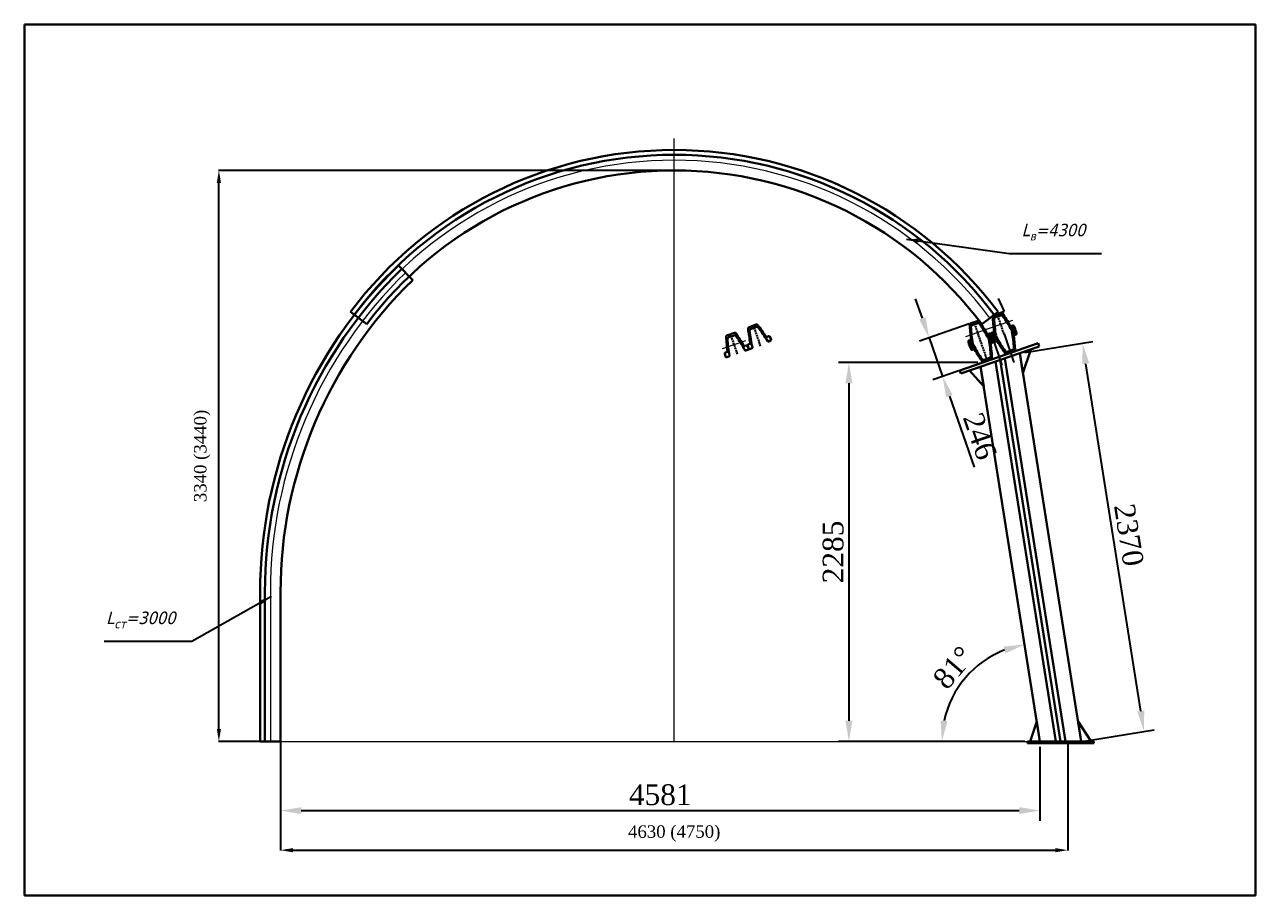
# Model space of a CAD drawing. Header units: millimetres. Extents: x -46762 to 161452, y -66984 to 31524.
# Drawn here: x 67828 to 75253, y -11483 to -6233 of the extents above; entities that cross this region are included whole.
import ezdxf

# ---------------------------------------------------------------- set-up
doc = ezdxf.new("R2010")
doc.units = ezdxf.units.MM
doc.header["$LTSCALE"] = 0.5
doc.linetypes.add('ACAD_ISO04W100', pattern=[30, 24, -3, 0, -3])
doc.styles.get("Standard").update_dxf_attribs({"font": 'TIMES.TTF'})
doc.dimstyles.new('ISO-25', dxfattribs={"dimscale": 50, "dimtxt": 2.5, "dimasz": 2.5, "dimexe": 1.25, "dimexo": 0.625, "dimtad": 1, "dimdec": 0, "dimtxsty": 'Standard', "dimcen": 2.5, "dimadec": 0, "dimazin": 0, "dimtfac": 1, "dimtdec": 0, "dimtmove": 0, "dimatfit": 3, "dimfxl": 1, "dimarcsym": 0})

# ---------------------------------------------------------------- blocks, each defined once
blk = doc.blocks.new('*D71')
at = {"color": 0, "lineweight": -2}
for p, q in [((71746.7, -7111.7), (68997.3, -7111.7)), ((68999.8, -10480), (68999.8, -7186.7)), ((69248.7, -10555), (68997.3, -10555))]:
    blk.add_line(p, q, dxfattribs=at)
at = {"color": 0}
for points in [[(68987.3, -7186.7), (69012.3, -7186.7), (68999.8, -7111.7)], [(68987.3, -10480), (69012.3, -10480), (68999.8, -10555)]]:
    blk.add_solid(points, dxfattribs=at)
at = {"layer": 'Defpoints', "color": 0}
for p in [(68999.8, -7111.7), (71746.7, -7111.7), (69248.7, -10555)]:
    blk.add_point(p, dxfattribs=at)
at = {"color": 0, "lineweight": 0, "insert": (68899.5, -8833.4), "char_height": 75, "attachment_point": 5, "rotation": 90}
blk.add_mtext('3340 (3440)', dxfattribs=at)
blk = doc.blocks.new('*D72')
at = {"color": 0, "lineweight": -2}
for p, q in [((69371.7, -10555), (69371.7, -11213)), ((74121.7, -10555), (74121.7, -11213)), ((69446.7, -11210.5), (74046.7, -11210.5))]:
    blk.add_line(p, q, dxfattribs=at)
at = {"color": 0}
for points in [[(69446.7, -11198), (69446.7, -11223), (69371.7, -11210.5)], [(74046.7, -11198), (74046.7, -11223), (74121.7, -11210.5)]]:
    blk.add_solid(points, dxfattribs=at)
at = {"layer": 'Defpoints', "color": 0}
for p in [(69371.7, -10555), (74121.7, -10555), (74121.7, -11210.5)]:
    blk.add_point(p, dxfattribs=at)
at = {"color": 0, "lineweight": 0, "insert": (71746.7, -11110.2), "char_height": 75, "attachment_point": 5}
blk.add_mtext('4630 (4750)', dxfattribs=at)
blk = doc.blocks.new('*D75')
at = {"color": 0, "lineweight": -2}
for p, q in [((69371.7, -10586.3), (69371.7, -11034.3)), ((73953.1, -10586.3), (73953.1, -11034.3)), ((69496.7, -10971.8), (73828.1, -10971.8))]:
    blk.add_line(p, q, dxfattribs=at)
at = {"color": 0}
for points in [[(69496.7, -10951), (69496.7, -10992.7), (69371.7, -10971.8)], [(73828.1, -10951), (73828.1, -10992.7), (73953.1, -10971.8)]]:
    blk.add_solid(points, dxfattribs=at)
at = {"layer": 'Defpoints', "color": 0}
for p in [(69371.7, -10555), (73953.1, -10555), (73953.1, -10971.8)]:
    blk.add_point(p, dxfattribs=at)
at = {"color": 0, "insert": (71662.4, -10877), "char_height": 125, "attachment_point": 5}
blk.add_mtext('4581', dxfattribs=at)
blk = doc.blocks.new('*D131')
at = {"color": 0, "lineweight": -2}
for p, q in [((73243.9, -8003.5), (73202.9, -7885.5)), ((73526.9, -8037.6), (73225.9, -8142.1)), ((73284.9, -8121.6), (73365.7, -8354.2)), ((73607.7, -8270.1), (73306.7, -8374.7)), ((73406.7, -8472.2), (73555.4, -8900.4))]:
    blk.add_line(p, q, dxfattribs=at)
at = {"color": 0}
for points in [[(73263.6, -7996.7), (73224.3, -8010.4), (73284.9, -8121.6)], [(73426.4, -8465.4), (73387, -8479.1), (73365.7, -8354.2)]]:
    blk.add_solid(points, dxfattribs=at)
at = {"layer": 'Defpoints', "color": 0}
for p in [(73556.4, -8027.3), (73637.2, -8259.9), (73365.7, -8354.2)]:
    blk.add_point(p, dxfattribs=at)
at = {"color": 0, "insert": (73591.2, -8714.3), "char_height": 125, "attachment_point": 5, "rotation": 289.15212}
blk.add_mtext('246', dxfattribs=at)

msp = doc.modelspace()

# ---------------------------------------------------------------- hatches: boundary and pattern name
at = {"lineweight": 0}
h = msp.add_hatch(dxfattribs=at)
h.set_pattern_fill('LINE', scale=0.5, angle=74.048468, style=0)
h.set_pattern_definition([(74.0484676, (-278615.4475, -161960.7673), (-1.526372549, 0.436283271), [])])
edge = h.paths.add_edge_path()
edge.add_line((72063.6, -8238.14), (72075.75, -8233.95))
edge = h.paths.add_edge_path()
edge.add_line((72179.59, -8198.09), (72191.75, -8193.9))
edge = h.paths.add_edge_path()
edge.add_line((72055.72, -8210.18), (72064.75, -8207.06))
edge = h.paths.add_edge_path()
edge.add_line((72171.66, -8170.15), (72180.69, -8167.03))
edge = h.paths.add_edge_path()
edge.add_line((72063.76, -8107.96), (72111.29, -8091.55))
edge = h.paths.add_edge_path()
edge.add_line((72074.9, -8117.87), (72108.64, -8106.22))
edge = h.paths.add_edge_path()
edge.add_arc((72807.12, -8092.56), 739.78, 182.727182, 190.488102)
edge = h.paths.add_edge_path()
edge.add_arc((71516.8, -8538.07), 739.78, 27.608833, 35.369753)
edge = h.paths.add_edge_path()
edge.add_arc((74010.7, -7972.49), 1956.09, 184.150035, 186.732117)
edge = h.paths.add_edge_path()
edge.add_arc((70495.53, -9186.19), 1956.09, 31.364818, 33.9469)
edge = h.paths.add_edge_path()
edge.add_line((72055.77, -8233.72), (72052.42, -8215.72))
edge = h.paths.add_edge_path()
edge.add_line((72195.18, -8185.59), (72186.71, -8169.36))
edge = h.paths.add_edge_path()
edge.add_arc((72065.72, -8113.63), 6, 107.654888, 184.287786)
edge = h.paths.add_edge_path()
edge.add_arc((72113.25, -8097.22), 6, 33.809149, 110.442047)
edge = h.paths.add_edge_path()
edge.add_arc((72078.16, -8127.32), 10, 105.399864, 182.51325)
edge = h.paths.add_edge_path()
edge.add_arc((72111.9, -8115.67), 10, 35.583685, 112.697071)
edge = h.paths.add_edge_path()
edge.add_arc((72063.12, -8202.34), 5, 289.048468, 367.295346)
edge = h.paths.add_edge_path(flags=16)
edge.add_arc((72170.03, -8165.43), 5, 210.801589, 289.048468)
edge = h.paths.add_edge_path()
edge.add_arc((72073.79, -8228.28), 6, 289.048468, 370.859235)
edge = h.paths.add_edge_path()
edge.add_arc((72061.64, -8232.47), 6, 189.031353, 289.642521)
edge = h.paths.add_edge_path()
edge.add_arc((72057.35, -8214.91), 5, 108.611214, 191.689645)
edge = h.paths.add_edge_path()
edge.add_arc((72177.64, -8192.42), 6, 207.2377, 289.048468)
edge = h.paths.add_edge_path()
edge.add_arc((72189.79, -8188.22), 6, 288.454414, 389.065582)
edge = h.paths.add_edge_path()
edge.add_arc((72182.32, -8171.76), 5, 26.407291, 109.485721)
h = msp.add_hatch(dxfattribs=at)
h.set_pattern_fill('LINE', scale=0.5, angle=74.048468, style=0)
h.set_pattern_definition([(324.0484676, (-298755.449, -103630.2948), (-0.932022328, -1.285103354), [])])
edge = h.paths.add_edge_path()
edge.add_line((72328.5, -8137.45), (72316.63, -8142.38))
edge = h.paths.add_edge_path()
edge.add_line((72215.15, -8184.49), (72203.28, -8189.41))
edge = h.paths.add_edge_path()
edge.add_line((72315.83, -8111.31), (72307, -8114.97))
edge = h.paths.add_edge_path()
edge.add_line((72202.54, -8158.32), (72193.72, -8161.98))
edge = h.paths.add_edge_path()
edge.add_line((72241.97, -8040.19), (72195.52, -8059.46))
edge = h.paths.add_edge_path()
edge.add_line((72240.21, -8054.99), (72207.24, -8068.67))
edge = h.paths.add_edge_path()
edge.add_ellipse((71675.74, -8522.06), major_axis=(-523.1, 523.1), ratio=1, start_angle=256.097751, end_angle=263.85867, ccw=False)
edge = h.paths.add_edge_path()
edge.add_ellipse((72936.56, -7998.85), major_axis=(523.1, 523.1), ratio=1, start_angle=141.2161, end_angle=148.97702, ccw=False)
edge = h.paths.add_edge_path()
edge.add_ellipse((70695.82, -9231.12), major_axis=(-1383.17, 1383.17), ratio=1, start_angle=259.853736, end_angle=262.435818, ccw=False)
edge = h.paths.add_edge_path()
edge.add_ellipse((74130.61, -7805.76), major_axis=(-1383.17, 1383.17), ratio=1, start_angle=52.638953, end_angle=55.221034, ccw=False)
edge = h.paths.add_edge_path()
edge.add_line((72331.42, -8128.95), (72321.98, -8113.26))
edge = h.paths.add_edge_path()
edge.add_line((72195.2, -8185.48), (72190.76, -8167.71))
edge = h.paths.add_edge_path()
edge.add_ellipse((72244.27, -8045.73), major_axis=(-4.24, 4.24), ratio=1, start_angle=262.298066, end_angle=338.930965, ccw=False)
edge = h.paths.add_edge_path()
edge.add_ellipse((72197.82, -8065), major_axis=(-4.24, 4.24), ratio=1, start_angle=-23.856194, end_angle=52.776704, ccw=False)
edge = h.paths.add_edge_path()
edge.add_ellipse((72244.05, -8064.23), major_axis=(-7.07, 7.07), ratio=1, start_angle=264.072603, end_angle=341.185989, ccw=False)
edge = h.paths.add_edge_path()
edge.add_ellipse((72211.08, -8077.91), major_axis=(7.07, 7.07), ratio=1, start_angle=63.888782, end_angle=141.002167, ccw=False)
edge = h.paths.add_edge_path(flags=16)
edge.add_ellipse((72305.09, -8110.35), major_axis=(-3.54, 3.54), ratio=1, start_angle=79.290507, end_angle=157.537385, ccw=False)
edge = h.paths.add_edge_path(flags=16)
edge.add_ellipse((72200.63, -8153.7), major_axis=(-3.54, 3.54), ratio=1, start_angle=157.537385, end_angle=235.784263, ccw=False)
edge = h.paths.add_edge_path()
edge.add_ellipse((72314.33, -8136.83), major_axis=(4.24, 4.24), ratio=1, start_angle=165.726618, end_angle=247.537385, ccw=False)
edge = h.paths.add_edge_path()
edge.add_ellipse((72326.2, -8131.91), major_axis=(4.24, 4.24), ratio=1, start_angle=246.943332, end_angle=347.5545, ccw=False)
edge = h.paths.add_edge_path()
edge.add_ellipse((72317.74, -8115.93), major_axis=(3.54, 3.54), ratio=1, start_angle=344.896208, end_angle=427.974638, ccw=False)
edge = h.paths.add_edge_path()
edge.add_ellipse((72212.85, -8178.94), major_axis=(4.24, 4.24), ratio=1, start_angle=247.537385, end_angle=329.348153, ccw=False)
edge = h.paths.add_edge_path()
edge.add_ellipse((72200.98, -8183.87), major_axis=(-4.24, 4.24), ratio=1, start_angle=57.52027, end_angle=158.131439, ccw=False)
edge = h.paths.add_edge_path()
edge.add_ellipse((72195.64, -8166.6), major_axis=(3.54, 3.54), ratio=1, start_angle=67.100132, end_angle=150.178562, ccw=False)

# ---------------------------------------------------------------- linework, layer by layer
at = {"color": 7, "lineweight": 0}
for p, q in [((71746.7, -10555.04), (71746.7, -6919.09)), ((73576.29, -8034.23), (73580.65, -8018.99)), ((73578.12, -8033.62), (73582.35, -8018.81)), ((73787.54, -8015.77), (73646.22, -8064.57)), ((73678.65, -8000.53), (73668.03, -7992.83)), ((73677.76, -8001.85), (73668.14, -7994.87)), ((73677.08, -8003.32), (73668.29, -7996.94)), ((73679.74, -7999.36), (73668.36, -7991.1)), ((73676.63, -8004.95), (73668.44, -7999.01)), ((73676.47, -8006.79), (73668.6, -8001.09)), ((73676.55, -8008.82), (73668.76, -8003.17)), ((73676.66, -8010.85), (73668.92, -8005.24)), ((73681.06, -7998.36), (73669.08, -7989.67)), ((73676.77, -8012.89), (73669.09, -8007.32)), ((73676.88, -8014.94), (73669.26, -8009.41)), ((73677.01, -8016.99), (73669.42, -8011.49)), ((73677.13, -8019.04), (73669.6, -8013.58)), ((73677.27, -8021.1), (73669.77, -8015.66)), ((73677.41, -8023.16), (73669.95, -8017.75)), ((73682.63, -7997.53), (73670.16, -7988.49)), ((73684.44, -7996.89), (73671.61, -7987.58)), ((73686.27, -7996.26), (73673.43, -7986.94)), ((73688.1, -7995.62), (73675.26, -7986.31)), ((73689.94, -7994.99), (73677.09, -7985.67)), ((73691.77, -7994.36), (73678.92, -7985.04)), ((73693.6, -7993.73), (73680.75, -7984.41)), ((73695.43, -7993.09), (73682.59, -7983.78)), ((73697.26, -7992.46), (73684.42, -7983.14)), ((73699.1, -7991.83), (73686.25, -7982.51)), ((73700.93, -7991.2), (73688.08, -7981.88)), ((73702.76, -7990.56), (73689.91, -7981.25)), ((73704.59, -7989.93), (73691.74, -7980.61)), ((73706.42, -7989.3), (73693.58, -7979.98)), ((73708.26, -7988.67), (73695.41, -7979.35)), ((73710.09, -7988.03), (73697.24, -7978.72)), ((73711.92, -7987.4), (73699.07, -7978.08)), ((73713.75, -7986.77), (73700.9, -7977.45)), ((73715.58, -7986.14), (73702.74, -7976.82)), ((73717.43, -7985.51), (73704.57, -7976.19)), ((73719.61, -7985.14), (73706.4, -7975.55)), ((73722.74, -7985.45), (73708.23, -7974.92)), ((73742.98, -7998.16), (73710.06, -7974.29)), ((73740.55, -7994.44), (73711.89, -7973.66)), ((73738.1, -7990.7), (73713.73, -7973.02)), ((73735.62, -7986.94), (73715.56, -7972.39)), ((73733.11, -7983.16), (73717.39, -7971.76)), ((73730.59, -7979.37), (73719.22, -7971.13)), ((73728.04, -7975.56), (73721.3, -7970.67)), ((73745.39, -8001.87), (73728.64, -7989.72)), ((73747.78, -8005.56), (73731.46, -7993.73)), ((73750.14, -8009.24), (73734.2, -7997.67)), ((73752.48, -8012.9), (73736.86, -8001.57)), ((73754.81, -8016.54), (73739.46, -8005.41)), ((73757.11, -8020.17), (73741.99, -8009.21)), ((73759.39, -8023.79), (73744.45, -8012.96)), ((73761.65, -8027.39), (73746.86, -8016.66)), ((73506.81, -8112.7), (73648.13, -8063.91)), ((73528.83, -8044.34), (73531.11, -8036.34)), ((73529.17, -8048.91), (73533.03, -8035.41)), ((73529.52, -8053.46), (73534.86, -8034.78)), ((73529.88, -8057.97), (73536.69, -8034.15)), ((73530.25, -8062.46), (73538.52, -8033.52)), ((73530.63, -8066.92), (73540.35, -8032.88)), ((73531.01, -8071.35), (73542.19, -8032.25)), ((73531.4, -8075.75), (73537.09, -8055.86)), ((73531.8, -8080.13), (73537.34, -8060.75)), ((73532.21, -8084.48), (73537.62, -8065.55)), ((73532.62, -8088.81), (73537.93, -8070.26)), ((73533.05, -8093.11), (73538.26, -8074.88)), ((73533.48, -8097.39), (73538.61, -8079.43)), ((73533.91, -8101.64), (73538.98, -8083.9)), ((73534.35, -8105.87), (73539.37, -8088.3)), ((73534.8, -8110.07), (73539.79, -8092.63)), ((73539.09, -8048.86), (73544.02, -8031.62)), ((73541.36, -8046.68), (73545.85, -8030.99)), ((73543.32, -8045.63), (73547.68, -8030.35)), ((73545.15, -8044.98), (73549.51, -8029.72)), ((73546.98, -8044.35), (73551.35, -8029.09)), ((73548.82, -8043.72), (73553.18, -8028.46)), ((73550.65, -8043.08), (73555.01, -8027.82)), ((73552.48, -8042.45), (73556.84, -8027.19)), ((73554.31, -8041.82), (73558.67, -8026.56)), ((73556.14, -8041.19), (73560.51, -8025.93)), ((73557.98, -8040.55), (73562.34, -8025.29)), ((73559.81, -8039.92), (73564.17, -8024.66)), ((73561.64, -8039.29), (73566, -8024.03)), ((73563.47, -8038.66), (73567.83, -8023.4)), ((73565.3, -8038.02), (73569.66, -8022.76)), ((73567.13, -8037.39), (73571.5, -8022.13)), ((73568.97, -8036.76), (73573.33, -8021.5)), ((73570.8, -8036.13), (73575.16, -8020.87)), ((73572.63, -8035.49), (73576.99, -8020.23)), ((73574.46, -8034.86), (73578.82, -8019.6)), ((73579.86, -8033.3), (73583.93, -8019.07)), ((73581.52, -8033.28), (73585.38, -8019.75)), ((73583.1, -8033.52), (73586.71, -8020.9)), ((73584.61, -8034.01), (73587.88, -8022.58)), ((73586.05, -8034.74), (73589.04, -8024.3)), ((73587.42, -8035.76), (73590.19, -8026.03)), ((73588.68, -8037.1), (73591.35, -8027.76)), ((73589.86, -8038.75), (73592.51, -8029.49)), ((73591.04, -8040.42), (73593.66, -8031.23)), ((73592.21, -8042.09), (73594.82, -8032.97)), ((73593.38, -8043.77), (73595.97, -8034.71)), ((73594.55, -8045.46), (73597.12, -8036.45)), ((73595.71, -8047.15), (73598.27, -8038.2)), ((73596.88, -8048.86), (73599.42, -8039.95)), ((73598.04, -8050.57), (73600.57, -8041.71)), ((73599.2, -8052.28), (73601.72, -8043.46)), ((73600.36, -8054.01), (73602.87, -8045.22)), ((73601.52, -8055.74), (73604.02, -8046.98)), ((73602.67, -8057.48), (73605.17, -8048.75)), ((73603.82, -8059.23), (73606.31, -8050.51)), ((73604.97, -8060.98), (73607.46, -8052.28)), ((73606.12, -8062.74), (73608.6, -8054.06)), ((73607.26, -8064.51), (73609.74, -8055.83)), ((73608.41, -8066.29), (73610.89, -8057.61)), ((73609.55, -8068.07), (73612.03, -8059.39)), ((73610.69, -8069.86), (73613.17, -8061.18)), ((73611.82, -8071.66), (73614.31, -8062.97)), ((73612.96, -8073.47), (73615.45, -8064.76)), ((73614.09, -8075.29), (73616.59, -8066.55)), ((73615.22, -8077.11), (73617.72, -8068.35)), ((73616.35, -8078.95), (73618.86, -8070.15)), ((73617.47, -8080.79), (73620, -8071.95)), ((73618.59, -8082.64), (73621.13, -8073.76)), ((73619.71, -8084.49), (73622.27, -8075.57)), ((73620.83, -8086.36), (73623.4, -8077.38)), ((73621.95, -8088.23), (73624.53, -8079.19)), ((73623.06, -8090.11), (73625.66, -8081.01)), ((73624.17, -8092.01), (73626.79, -8082.83)), ((73625.28, -8093.91), (73627.92, -8084.65)), ((73626.38, -8095.81), (73629.05, -8086.48)), ((73627.49, -8097.73), (73630.18, -8088.31)), ((73628.59, -8099.66), (73631.31, -8090.14)), ((73629.69, -8101.59), (73632.43, -8091.98)), ((73687.28, -8110.73), (73661.31, -8091.89)), ((73687.9, -8109.22), (73662.3, -8090.65)), ((73688.08, -8107.39), (73663.74, -8089.74)), ((73687.72, -8105.16), (73665.57, -8089.1)), ((73687.31, -8102.9), (73667.4, -8088.46)), ((73686.91, -8100.65), (73669.23, -8087.83)), ((73677.55, -8025.23), (73670.13, -8019.84)), ((73677.71, -8027.3), (73670.31, -8021.94)), ((73677.86, -8029.38), (73670.49, -8024.03)), ((73678.03, -8031.46), (73670.68, -8026.13)), ((73678.2, -8033.54), (73670.87, -8028.22)), ((73678.38, -8035.63), (73671.06, -8030.32)), ((73686.52, -8098.41), (73671.06, -8087.2)), ((73678.56, -8037.73), (73671.25, -8032.43)), ((73678.75, -8039.83), (73671.45, -8034.53)), ((73678.95, -8041.93), (73671.65, -8036.63)), ((73679.15, -8044.04), (73671.85, -8038.74)), ((73679.36, -8046.15), (73672.05, -8040.85)), ((73679.58, -8048.27), (73672.26, -8042.96)), ((73679.8, -8050.39), (73672.46, -8045.07)), ((73680.03, -8052.52), (73672.68, -8047.19)), ((73680.27, -8054.65), (73672.89, -8049.3)), ((73686.13, -8096.17), (73672.89, -8086.57)), ((73680.51, -8056.79), (73673.1, -8051.42)), ((73680.76, -8058.93), (73673.32, -8053.54)), ((73681.02, -8061.08), (73673.54, -8055.66)), ((73681.28, -8063.23), (73673.77, -8057.78)), ((73681.55, -8065.39), (73673.99, -8059.91)), ((73681.83, -8067.56), (73674.22, -8062.04)), ((73682.12, -8069.72), (73674.45, -8064.16)), ((73685.75, -8093.93), (73674.47, -8085.75)), ((73682.41, -8071.9), (73674.69, -8066.29)), ((73682.71, -8074.08), (73674.92, -8068.43)), ((73683.02, -8076.26), (73675.16, -8070.56)), ((73683.33, -8078.45), (73675.4, -8072.7)), ((73685.38, -8091.7), (73675.57, -8084.58)), ((73683.66, -8080.64), (73675.65, -8074.84)), ((73683.99, -8082.84), (73675.89, -8076.98)), ((73684.32, -8085.05), (73676.14, -8079.12)), ((73685.02, -8089.48), (73676.24, -8083.11)), ((73684.67, -8087.26), (73676.4, -8081.26)), ((73763.89, -8030.97), (73749.2, -8020.32)), ((73766.11, -8034.55), (73751.49, -8023.95)), ((73768.31, -8038.1), (73753.73, -8027.53)), ((73770.49, -8041.65), (73755.92, -8031.08)), ((73772.66, -8045.18), (73758.06, -8034.59)), ((73803.74, -8069.68), (73760.15, -8038.07)), ((73803.01, -8071.11), (73762.19, -8041.51)), ((73801.92, -8072.29), (73764.19, -8044.92)), ((73800.46, -8073.19), (73766.15, -8048.31)), ((73798.64, -8073.83), (73768.07, -8051.66)), ((73796.81, -8074.46), (73769.95, -8054.98)), ((73794.98, -8075.09), (73771.8, -8058.28)), ((73793.15, -8075.73), (73773.6, -8061.55)), ((73791.31, -8076.36), (73775.37, -8064.8)), ((73789.48, -8076.99), (73777.11, -8068.02)), ((73787.65, -8077.62), (73778.81, -8071.22)), ((73804.08, -8067.97), (73779.06, -8049.82)), ((73785.22, -8077.83), (73780.49, -8074.39)), ((73803.79, -8065.79), (73780.97, -8049.25)), ((73802.28, -8062.74), (73782.81, -8048.62)), ((73785.67, -8079.12), (73784.06, -8084.74)), ((73800.63, -8059.59), (73784.64, -8047.98)), ((73787.7, -8077.78), (73784.7, -8088.27)), ((73789.54, -8077.14), (73785.34, -8091.84)), ((73791.37, -8076.51), (73785.96, -8095.44)), ((73798.99, -8056.43), (73786.47, -8047.35)), ((73793.2, -8075.88), (73786.56, -8099.09)), ((73795.03, -8075.25), (73787.16, -8102.78)), ((73796.86, -8074.61), (73787.75, -8106.51)), ((73797.34, -8053.27), (73788.3, -8046.72)), ((73798.7, -8073.98), (73788.32, -8110.29)), ((73800.52, -8073.37), (73788.88, -8114.11)), ((73802.23, -8073.17), (73789.42, -8117.98)), ((73803.81, -8073.43), (73789.95, -8121.91)), ((73795.69, -8050.12), (73790.31, -8046.22)), ((73805.27, -8074.1), (73790.47, -8125.88)), ((73806.59, -8075.24), (73798.1, -8104.96)), ((73807.7, -8077.13), (73799.96, -8104.23)), ((73808.4, -8080.46), (73801.79, -8103.59)), ((73809.05, -8083.96), (73803.62, -8102.96)), ((73809.7, -8087.46), (73805.45, -8102.33)), ((73810.35, -8090.96), (73807.28, -8101.7)), ((72037.92, -8185.12), (72179.23, -8136.33)), ((73521.59, -8144.76), (73523.41, -8138.37)), ((73522.24, -8148.26), (73525.3, -8137.53)), ((73522.89, -8151.76), (73527.14, -8136.89)), ((73523.54, -8155.26), (73528.97, -8136.26)), ((73524.19, -8158.76), (73530.8, -8135.63)), ((73524.89, -8162.09), (73532.63, -8135)), ((73526, -8163.98), (73534.49, -8134.26)), ((73527.32, -8165.12), (73542.12, -8113.34)), ((73528.78, -8165.79), (73542.64, -8117.32)), ((73530.36, -8166.05), (73543.17, -8121.24)), ((73530.66, -8166.94), (73568.39, -8194.3)), ((73532.07, -8165.85), (73543.71, -8125.11)), ((73532.13, -8166.04), (73566.43, -8190.92)), ((73533.89, -8165.24), (73544.27, -8128.93)), ((73533.95, -8165.39), (73564.51, -8187.56)), ((73535.26, -8114.25), (73540.22, -8096.89)), ((73535.72, -8118.41), (73540.67, -8101.09)), ((73535.73, -8164.61), (73544.84, -8132.71)), ((73535.78, -8164.76), (73562.63, -8184.24)), ((73536.19, -8122.55), (73541.14, -8105.24)), ((73536.67, -8126.66), (73541.62, -8109.32)), ((73537.56, -8163.98), (73545.43, -8136.44)), ((73537.61, -8164.13), (73560.79, -8180.94)), ((73539.39, -8163.34), (73546.02, -8140.13)), ((73539.44, -8163.5), (73558.98, -8177.67)), ((73541.22, -8162.71), (73546.63, -8143.78)), ((73541.27, -8162.86), (73557.21, -8174.42)), ((73543.05, -8162.08), (73547.25, -8147.38)), ((73543.11, -8162.23), (73555.48, -8171.2)), ((73544.89, -8161.44), (73547.88, -8150.95)), ((73544.94, -8161.6), (73553.77, -8168.01)), ((73546.92, -8160.11), (73548.53, -8154.48)), ((73547.36, -8161.4), (73552.1, -8164.83)), ((73630.78, -8103.54), (73633.56, -8093.82)), ((73631.87, -8105.49), (73634.68, -8095.66)), ((73632.96, -8107.45), (73635.95, -8097.03)), ((73634.05, -8109.43), (73637.38, -8097.77)), ((73635.14, -8111.41), (73638.97, -8098.01)), ((73636.22, -8113.4), (73640.71, -8097.68)), ((73637.3, -8115.4), (73642.54, -8097.05)), ((73638.37, -8117.41), (73644.38, -8096.41)), ((73639.45, -8119.43), (73646.21, -8095.78)), ((73640.52, -8121.46), (73648.04, -8095.15)), ((73641.61, -8123.43), (73649.87, -8094.53)), ((73642.88, -8124.76), (73651.57, -8094.35)), ((73644.3, -8125.57), (73653.12, -8094.72)), ((73644.51, -8131.84), (73668.84, -8149.49)), ((73644.69, -8130.01), (73670.29, -8148.57)), ((73644.87, -8134.06), (73667.02, -8150.13)), ((73645.28, -8136.32), (73665.19, -8150.76)), ((73645.31, -8128.49), (73671.28, -8147.33)), ((73645.68, -8138.57), (73663.36, -8151.39)), ((73645.84, -8125.96), (73654.52, -8095.59)), ((73646.07, -8140.82), (73661.53, -8152.02)), ((73646.28, -8127.24), (73671.85, -8145.78)), ((73646.46, -8143.06), (73659.69, -8152.66)), ((73646.84, -8145.29), (73658.12, -8153.47)), ((73647.2, -8147.52), (73657.02, -8154.64)), ((73647.5, -8125.92), (73655.72, -8097.17)), ((73647.57, -8149.74), (73656.35, -8156.11)), ((73647.61, -8126.24), (73671.82, -8143.8)), ((73647.92, -8151.96), (73656.19, -8157.96)), ((73648.26, -8154.17), (73656.45, -8160.11)), ((73648.6, -8156.38), (73656.69, -8162.25)), ((73648.93, -8158.58), (73656.94, -8164.39)), ((73649.25, -8160.77), (73657.19, -8166.52)), ((73649.3, -8125.39), (73656.78, -8099.21)), ((73649.35, -8125.55), (73671.4, -8141.53)), ((73649.57, -8162.96), (73657.43, -8168.66)), ((73649.88, -8165.15), (73657.67, -8170.8)), ((73650.18, -8167.33), (73657.9, -8172.93)), ((73651.13, -8124.76), (73657.85, -8101.25)), ((73651.19, -8124.91), (73670.98, -8139.27)), ((73652.96, -8124.13), (73658.92, -8103.3)), ((73653.02, -8124.28), (73670.55, -8137)), ((73654.8, -8123.5), (73659.99, -8105.34)), ((73654.85, -8123.65), (73670.13, -8134.73)), ((73656.63, -8122.86), (73661.05, -8107.39)), ((73656.68, -8123.02), (73669.71, -8132.47)), ((73658.46, -8122.23), (73662.12, -8109.43)), ((73658.51, -8122.38), (73669.29, -8130.2)), ((73660.29, -8121.6), (73663.19, -8111.47)), ((73660.34, -8121.75), (73668.87, -8127.93)), ((73686.31, -8111.99), (73660.74, -8093.44)), ((73684.98, -8112.98), (73660.77, -8095.42)), ((73683.24, -8113.68), (73661.19, -8097.69)), ((73681.4, -8114.31), (73661.61, -8099.96)), ((73679.57, -8114.94), (73662.03, -8102.22)), ((73662.21, -8120.66), (73664.24, -8113.55)), ((73662.44, -8121.31), (73668.42, -8125.64)), ((73677.74, -8115.57), (73662.46, -8104.49)), ((73675.91, -8116.21), (73662.88, -8106.76)), ((73674.08, -8116.84), (73663.3, -8109.02)), ((73672.24, -8117.47), (73663.72, -8111.29)), ((73670.15, -8117.92), (73664.17, -8113.58)), ((73670.38, -8118.56), (73668.35, -8125.67)), ((73672.3, -8117.62), (73669.4, -8127.75)), ((73674.13, -8116.99), (73670.47, -8129.79)), ((73675.96, -8116.36), (73671.54, -8131.84)), ((73677.79, -8115.73), (73672.6, -8133.88)), ((73679.62, -8115.09), (73673.67, -8135.92)), ((73681.46, -8114.46), (73674.74, -8137.97)), ((73683.29, -8113.83), (73675.8, -8140.01)), ((73685.09, -8113.3), (73676.87, -8142.06)), ((73686.75, -8113.26), (73678.07, -8143.63)), ((73688.29, -8113.65), (73679.47, -8144.5)), ((73689.71, -8114.46), (73681.02, -8144.87)), ((73690.98, -8115.79), (73682.72, -8144.7)), ((73692.07, -8117.76), (73684.55, -8144.07)), ((73693.14, -8119.79), (73686.38, -8143.44)), ((73694.21, -8121.81), (73688.21, -8142.81)), ((73695.29, -8123.82), (73690.05, -8142.18)), ((73696.37, -8125.82), (73691.88, -8141.54)), ((73697.45, -8127.81), (73693.62, -8141.22)), ((73698.54, -8129.8), (73695.2, -8141.46)), ((73699.62, -8131.77), (73696.64, -8142.2)), ((73700.71, -8133.73), (73697.91, -8143.56)), ((73701.81, -8135.68), (73699.03, -8145.4)), ((73702.9, -8137.63), (73700.16, -8147.24)), ((73704, -8139.56), (73701.28, -8149.08)), ((73705.1, -8141.49), (73702.41, -8150.91)), ((73706.2, -8143.41), (73703.54, -8152.74)), ((73707.31, -8145.32), (73704.67, -8154.57)), ((73708.42, -8147.22), (73705.8, -8156.39)), ((73709.53, -8149.11), (73706.93, -8158.21)), ((73710.64, -8150.99), (73708.06, -8160.03)), ((73711.76, -8152.86), (73709.19, -8161.84)), ((73712.87, -8154.73), (73710.32, -8163.66)), ((73713.99, -8156.59), (73711.46, -8165.47)), ((73715.12, -8158.44), (73712.59, -8167.27)), ((73716.24, -8160.28), (73713.73, -8169.07)), ((73717.37, -8162.11), (73714.86, -8170.87)), ((73718.5, -8163.93), (73716, -8172.67)), ((73719.63, -8165.75), (73717.14, -8174.46)), ((73795.92, -8112.56), (73790.97, -8129.9)), ((73796.4, -8116.68), (73791.45, -8133.99)), ((73796.87, -8120.81), (73791.92, -8138.13)), ((73797.33, -8124.97), (73792.37, -8142.33)), ((73797.79, -8129.15), (73792.8, -8146.59)), ((73798.24, -8133.35), (73793.21, -8150.92)), ((73798.68, -8137.58), (73793.61, -8155.32)), ((73799.11, -8141.83), (73793.98, -8159.79)), ((73799.54, -8146.11), (73794.33, -8164.34)), ((73799.96, -8150.41), (73794.66, -8168.97)), ((73800.38, -8154.74), (73794.97, -8173.68)), ((73800.79, -8159.09), (73795.25, -8178.47)), ((73801.19, -8163.47), (73795.5, -8183.37)), ((73811, -8094.46), (73809.18, -8100.85)), ((73528.51, -8171.25), (73553.53, -8189.4)), ((73528.8, -8173.43), (73551.61, -8189.97)), ((73528.85, -8169.54), (73572.44, -8201.16)), ((73529.58, -8168.11), (73570.4, -8197.71)), ((73530.31, -8176.48), (73549.78, -8190.61)), ((73531.95, -8179.64), (73547.95, -8191.24)), ((73533.6, -8182.79), (73546.12, -8191.87)), ((73535.25, -8185.95), (73544.29, -8192.5)), ((73536.9, -8189.1), (73542.27, -8193)), ((73559.93, -8194.04), (73574.53, -8204.63)), ((73562.1, -8197.57), (73576.67, -8208.15)), ((73564.28, -8201.12), (73578.86, -8211.69)), ((73566.48, -8204.68), (73581.09, -8215.28)), ((73568.7, -8208.25), (73583.39, -8218.9)), ((73570.94, -8211.83), (73585.73, -8222.56)), ((73573.2, -8215.43), (73588.14, -8226.27)), ((73575.48, -8219.05), (73590.6, -8230.01)), ((73577.78, -8222.68), (73593.13, -8233.81)), ((73580.1, -8226.32), (73595.73, -8237.65)), ((73582.45, -8229.98), (73598.39, -8241.55)), ((73584.81, -8233.66), (73601.13, -8245.5)), ((73587.2, -8237.35), (73603.95, -8249.5)), ((73589.61, -8241.06), (73622.53, -8264.93)), ((73649.96, -8241.69), (73662.43, -8250.73)), ((73650.47, -8169.5), (73658.14, -8175.06)), ((73650.76, -8171.67), (73658.37, -8177.19)), ((73651.03, -8173.83), (73658.6, -8179.31)), ((73651.31, -8175.99), (73658.82, -8181.44)), ((73651.53, -8240.87), (73663.51, -8249.55)), ((73651.57, -8178.14), (73659.04, -8183.56)), ((73651.83, -8180.29), (73659.27, -8185.68)), ((73652.08, -8182.43), (73659.48, -8187.8)), ((73652.32, -8184.57), (73659.7, -8189.92)), ((73652.56, -8186.7), (73659.91, -8192.04)), ((73652.79, -8188.83), (73660.12, -8194.15)), ((73652.85, -8239.86), (73664.23, -8248.12)), ((73653.01, -8190.95), (73660.33, -8196.26)), ((73653.23, -8193.07), (73660.54, -8198.37)), ((73653.44, -8195.18), (73660.74, -8200.48)), ((73653.64, -8197.29), (73660.94, -8202.59)), ((73653.84, -8199.4), (73661.14, -8204.69)), ((73653.94, -8238.69), (73664.56, -8246.4)), ((73654.03, -8201.49), (73661.34, -8206.8)), ((73654.21, -8203.59), (73661.53, -8208.9)), ((73654.39, -8205.68), (73661.72, -8211)), ((73654.56, -8207.76), (73661.91, -8213.1)), ((73654.72, -8209.84), (73662.1, -8215.19)), ((73654.83, -8237.37), (73664.45, -8244.36)), ((73654.88, -8211.92), (73662.28, -8217.29)), ((73655.03, -8213.99), (73662.46, -8219.38)), ((73655.18, -8216.06), (73662.64, -8221.47)), ((73655.32, -8218.12), (73662.82, -8223.56)), ((73655.46, -8220.18), (73662.99, -8225.65)), ((73655.51, -8235.91), (73664.3, -8242.28)), ((73655.58, -8222.23), (73663.16, -8227.73)), ((73655.71, -8224.28), (73663.33, -8229.82)), ((73655.82, -8226.33), (73663.5, -8231.9)), ((73655.93, -8228.37), (73663.67, -8233.98)), ((73655.96, -8234.27), (73664.15, -8240.21)), ((73656.04, -8230.41), (73663.83, -8236.06)), ((73656.12, -8232.43), (73663.99, -8238.13)), ((73720.77, -8167.56), (73718.28, -8176.26)), ((73721.9, -8169.36), (73719.42, -8178.04)), ((73723.04, -8171.15), (73720.56, -8179.83)), ((73724.18, -8172.94), (73721.7, -8181.61)), ((73725.32, -8174.71), (73722.84, -8183.39)), ((73726.47, -8176.48), (73723.99, -8185.16)), ((73727.62, -8178.24), (73725.13, -8186.94)), ((73728.77, -8180), (73726.28, -8188.71)), ((73729.92, -8181.74), (73727.42, -8190.48)), ((73731.07, -8183.48), (73728.57, -8192.24)), ((73732.23, -8185.21), (73729.72, -8194)), ((73733.39, -8186.94), (73730.87, -8195.76)), ((73734.55, -8188.66), (73732.01, -8197.52)), ((73735.71, -8190.36), (73733.16, -8199.27)), ((73736.87, -8192.07), (73734.32, -8201.02)), ((73738.04, -8193.76), (73735.47, -8202.77)), ((73739.21, -8195.45), (73736.62, -8204.51)), ((73740.38, -8197.13), (73737.77, -8206.25)), ((73741.55, -8198.81), (73738.93, -8207.99)), ((73742.73, -8200.47), (73740.08, -8209.73)), ((73743.91, -8202.12), (73741.24, -8211.46)), ((73745.17, -8203.47), (73742.39, -8213.19)), ((73746.54, -8204.48), (73743.55, -8214.92)), ((73747.98, -8205.21), (73744.71, -8216.64)), ((73749.49, -8205.7), (73745.88, -8218.32)), ((73751.07, -8205.94), (73747.2, -8219.47)), ((73752.73, -8205.93), (73748.66, -8220.15)), ((73754.47, -8205.6), (73750.24, -8220.42)), ((73756.29, -8204.99), (73751.94, -8220.23)), ((73758.13, -8204.36), (73753.77, -8219.62)), ((73759.96, -8203.73), (73755.6, -8218.99)), ((73761.79, -8203.1), (73757.43, -8218.36)), ((73763.62, -8202.46), (73759.26, -8217.72)), ((73765.45, -8201.83), (73761.09, -8217.09)), ((73767.29, -8201.2), (73762.92, -8216.46)), ((73769.12, -8200.57), (73764.76, -8215.83)), ((73770.95, -8199.93), (73766.59, -8215.19)), ((73772.78, -8199.3), (73768.42, -8214.56)), ((73774.61, -8198.67), (73770.25, -8213.93)), ((73776.45, -8198.04), (73772.08, -8213.3)), ((73778.28, -8197.4), (73773.92, -8212.66)), ((73780.11, -8196.77), (73775.75, -8212.03)), ((73781.94, -8196.14), (73777.58, -8211.4)), ((73783.77, -8195.51), (73779.41, -8210.77)), ((73785.6, -8194.87), (73781.24, -8210.13)), ((73787.44, -8194.24), (73783.07, -8209.5)), ((73789.27, -8193.59), (73784.91, -8208.87)), ((73791.22, -8192.54), (73786.74, -8208.24)), ((73793.5, -8190.37), (73788.57, -8207.6)), ((73801.58, -8167.87), (73790.4, -8206.97)), ((73801.96, -8172.3), (73792.23, -8206.34)), ((73802.34, -8176.76), (73794.07, -8205.71)), ((73802.71, -8181.25), (73795.9, -8205.07)), ((73803.07, -8185.76), (73797.73, -8204.44)), ((73803.42, -8190.31), (73799.56, -8203.81)), ((73803.76, -8194.88), (73801.48, -8202.88)), ((73592.04, -8244.78), (73620.69, -8265.57)), ((73594.49, -8248.53), (73618.86, -8266.2)), ((73596.97, -8252.28), (73617.03, -8266.83)), ((73599.47, -8256.06), (73615.2, -8267.46)), ((73602, -8259.85), (73613.37, -8268.1)), ((73604.55, -8263.67), (73611.29, -8268.55)), ((73609.85, -8253.78), (73624.36, -8264.3)), ((73612.98, -8254.09), (73626.19, -8263.67)), ((73615.16, -8253.71), (73628.02, -8263.04)), ((73617.01, -8253.09), (73629.85, -8262.4)), ((73618.84, -8252.45), (73631.69, -8261.77)), ((73620.67, -8251.82), (73633.52, -8261.14)), ((73622.5, -8251.19), (73635.35, -8260.51)), ((73624.33, -8250.56), (73637.18, -8259.87)), ((73626.17, -8249.92), (73639.01, -8259.24)), ((73628, -8249.29), (73640.84, -8258.61)), ((73629.83, -8248.66), (73642.68, -8257.98)), ((73631.66, -8248.03), (73644.51, -8257.34)), ((73633.49, -8247.39), (73646.34, -8256.71)), ((73635.32, -8246.76), (73648.17, -8256.08)), ((73637.16, -8246.13), (73650, -8255.45)), ((73638.99, -8245.5), (73651.84, -8254.81)), ((73640.82, -8244.86), (73653.67, -8254.18)), ((73642.65, -8244.23), (73655.5, -8253.55)), ((73644.48, -8243.6), (73657.33, -8252.92)), ((73646.32, -8242.97), (73659.16, -8252.28)), ((73648.15, -8242.33), (73660.98, -8251.64)), ((69310.2, -9655.04), (69310.2, -10555.04)), ((69371.7, -10555.04), (74121.7, -10555.04))]:
    msp.add_line(p, q, dxfattribs=at)
at = {"color": 7, "lineweight": 30}
for p, q in [((70169.2, -7772.79), (70083.64, -7684.42)), ((69891.5, -8038.66), (69793.14, -7964.8)), ((73601.91, -8038.66), (73700.27, -7964.8)), ((73719.6, -7971), (73672.06, -7987.41)), ((73716.94, -7985.67), (73683.2, -7997.32)), ((72063.76, -8107.96), (72111.29, -8091.55)), ((72241.97, -8040.19), (72195.52, -8059.46)), ((72240.21, -8054.99), (72207.24, -8068.67)), ((73532.65, -8035.54), (73580.19, -8019.13)), ((73543.79, -8045.45), (73577.53, -8033.8)), ((73673.05, -8086.51), (73664.02, -8089.63)), ((73788.99, -8046.48), (73779.96, -8049.6)), ((73800.05, -8073.34), (73787.9, -8077.54)), ((73800.1, -8073.5), (73787.95, -8077.69)), ((73803.48, -8065.04), (73795.01, -8048.81)), ((73807.93, -8077.92), (73811.27, -8095.92)), ((72074.9, -8117.87), (72108.64, -8106.22)), ((72171.66, -8170.15), (72180.69, -8167.03)), ((72202.54, -8158.32), (72193.72, -8161.98)), ((72315.83, -8111.31), (72307, -8114.97)), ((72328.5, -8137.45), (72316.63, -8142.38)), ((72331.42, -8128.95), (72321.98, -8113.26)), ((73524.66, -8161.31), (73521.31, -8143.3)), ((73524.62, -8137.76), (73533.65, -8134.65)), ((73532.49, -8165.73), (73544.64, -8161.53)), ((73532.54, -8165.88), (73544.69, -8161.68)), ((73640.55, -8097.73), (73649.58, -8094.62)), ((73648.49, -8125.67), (73660.64, -8121.48)), ((73648.54, -8125.83), (73660.69, -8121.63)), ((73664.07, -8113.17), (73655.6, -8096.94)), ((73659.53, -8152.71), (73668.56, -8149.59)), ((73664.07, -8113.17), (73660.72, -8095.17)), ((73668.52, -8126.05), (73676.99, -8142.28)), ((73668.52, -8126.05), (73671.87, -8144.05)), ((73684.05, -8113.4), (73671.9, -8117.59)), ((73684.1, -8113.55), (73671.95, -8117.74)), ((73692.04, -8141.49), (73683.01, -8144.61)), ((73706.51, -8235.94), (73942.82, -8154.34)), ((73807.97, -8101.46), (73798.94, -8104.58)), ((73942.82, -8154.34), (73949.35, -8173.25)), ((72055.77, -8233.72), (72052.42, -8215.72)), ((72055.72, -8210.18), (72064.75, -8207.06)), ((72063.6, -8238.14), (72075.75, -8233.95)), ((72179.59, -8198.09), (72191.75, -8193.9)), ((72195.18, -8185.59), (72186.71, -8169.36)), ((72195.2, -8185.48), (72190.76, -8167.71)), ((72215.15, -8184.49), (72203.28, -8189.41)), ((73706.51, -8235.94), (73470.2, -8317.53)), ((73949.35, -8173.25), (73476.72, -8336.43)), ((73529.11, -8174.19), (73537.58, -8190.42)), ((73543.6, -8192.74), (73552.63, -8189.62)), ((73799.93, -8203.68), (73752.4, -8220.09)), ((73788.8, -8193.77), (73755.06, -8205.42)), ((73897.54, -8191.14), (73831.37, -8213.98)), ((73831.37, -8213.98), (74202.16, -10555.04)), ((73831.37, -8213.98), (73850.38, -8333.98)), ((73897.54, -8191.14), (73850.38, -8333.98)), ((73595.22, -8295.52), (73529.05, -8318.36)), ((73595.22, -8295.52), (73953.1, -10555.04)), ((73595.22, -8295.52), (73614.23, -8415.52)), ((73612.99, -8268.23), (73660.53, -8251.81)), ((73615.65, -8253.56), (73649.39, -8241.91)), ((73685.46, -8264.36), (74048.27, -10555.04)), ((73713.3, -8254.75), (74077.63, -10555.04)), ((73741.14, -8245.14), (74106.99, -10555.04)), ((73470.2, -8317.53), (73476.72, -8336.43)), ((73529.05, -8318.36), (73614.23, -8415.52)), ((69248.7, -9655.04), (69248.7, -10555.04)), ((69277.7, -9655.04), (69277.7, -10555.04)), ((69371.7, -9655.04), (69371.7, -10555.04)), ((73936.84, -9666.12), (74077.63, -10555.04)), ((73953.1, -10555.04), (73934.09, -10435.04)), ((69371.7, -10555.04), (69248.7, -10555.04)), ((74077.63, -10555.04), (73877.63, -10555.04)), ((73877.63, -10555.04), (73877.63, -10565.04)), ((73877.63, -10565.04), (74277.63, -10565.04)), ((73893.1, -10555.04), (73953.1, -10555.04)), ((73954.63, -10555.04), (74077.63, -10555.04)), ((74200.63, -10555.04), (74077.63, -10555.04)), ((74277.63, -10555.04), (74077.63, -10555.04)), ((74277.63, -10565.04), (74277.63, -10555.04))]:
    msp.add_line(p, q, dxfattribs=at)
at = {"color": 7}
for p, q in [((73700.28, -7884.15), (73736.65, -7961.81)), ((73736.65, -7961.81), (73667.73, -7989.24)), ((73664.01, -8112.86), (73723.72, -8285.78)), ((73706.51, -8235.94), (73942.82, -8154.34)), ((73736.48, -8096.79), (73796.18, -8269.71)), ((73862.24, -8209.09), (74272.01, -8144.19)), ((73470.2, -8317.53), (73706.51, -8235.94)), ((73577.39, -8269.73), (72738.14, -8269.73)), ((74561.51, -10371.57), (74229.83, -8277.43)), ((72800.64, -8394.73), (72800.64, -10430.04)), ((74233.03, -10550.15), (74642.8, -10485.25)), ((73861.85, -10555.04), (72738.14, -10555.04))]:
    msp.add_line(p, q, dxfattribs=at)
at = {"color": 7, "linetype": 'ACAD_ISO04W100'}
for p, q in [((73737.02, -8098.49), (73694.74, -7976.05)), ((72268.12, -8170.91), (72225.85, -8048.47)), ((73636.55, -8259.42), (73555.33, -8024.19)), ((72128.71, -8219.04), (72086.44, -8096.6))]:
    msp.add_line(p, q, dxfattribs=at)
at = {"color": 7, "lineweight": 30}
for points in [[(67827.78, -6232.82), (67827.78, -11482.82), (75252.78, -11482.82), (75252.78, -6232.82), (67827.78, -6232.82)], [(73934.09, -10435.04), (73893.1, -10555.04)], [(74262.16, -10555.04), (74202.16, -10555.04), (74183.16, -10435.04)], [(74183.16, -10435.04), (74262.16, -10555.04)]]:
    msp.add_lwpolyline(points, dxfattribs=at)
for centre, radius, start, end in [((71746.7, -9431.72), 2443, 36.9025, 143.0975), ((71746.7, -9431.72), 2414, 36.9025, 143.0975), ((71746.7, -9431.72), 2320, 36.9025, 143.0975), ((71991.7, -9655.04), 2743, 134.076, 180), ((71991.7, -9655.04), 2714, 134.076, 180), ((71991.7, -9655.04), 2620, 134.076, 180), ((73582.15, -8024.8), 6, 33.809149, 110.442047), ((73674.02, -7993.08), 6, 107.654888, 184.287786), ((75619, -7851.94), 1956.09, 184.150035, 186.732117), ((73686.47, -8006.77), 10, 105.399864, 182.51325), ((74415.42, -7972.01), 739.78, 182.727182, 190.488102), ((73720.21, -7995.12), 10, 35.583685, 112.697071), ((73721.55, -7976.67), 6, 33.809149, 110.442047), ((72103.84, -9065.64), 1956.09, 31.364818, 33.9469), ((73125.1, -8417.52), 739.78, 27.608833, 35.369753), ((72113.25, -8097.22), 6, 33.809149, 110.442047), ((73534.61, -8041.21), 6, 107.654888, 184.287786), ((75479.59, -7900.07), 1956.09, 184.150035, 186.732117), ((73547.06, -8054.9), 10, 105.399864, 182.51325), ((74276.01, -8020.14), 739.78, 182.727182, 190.488102), ((73580.8, -8043.25), 10, 35.583685, 112.697071), ((71964.43, -9113.77), 1956.09, 31.364818, 33.9469), ((72985.69, -8465.66), 739.78, 27.608833, 35.369753), ((73665.66, -8094.36), 5, 108.611214, 191.689645), ((73671.42, -8081.79), 5, 289.048468, 7.295346), ((73778.33, -8044.87), 5, 210.801589, 289.048468), ((73785.94, -8071.87), 6, 207.2377, 289.048468), ((73789.91, -8083.36), 6, 109.048468, 190.859235), ((73056.58, -8219.08), 739.78, 2.727182, 10.488102), ((73790.62, -8051.21), 5, 26.407291, 109.485721), ((73798.09, -8067.67), 6, 288.454414, 29.065582), ((73802.06, -8079.17), 6, 9.031353, 109.642521), ((72065.72, -8113.63), 6, 107.654888, 184.287786), ((74010.7, -7972.49), 1956.09, 184.150035, 186.732117), ((72078.16, -8127.32), 10, 105.399864, 182.51325), ((72807.12, -8092.56), 739.78, 182.727182, 190.488102), ((72111.9, -8115.67), 10, 35.583685, 112.697071), ((70495.53, -9186.19), 1956.09, 31.364818, 33.9469), ((71516.8, -8538.07), 739.78, 27.608833, 35.369753), ((72182.32, -8171.76), 5, 26.407291, 109.485721), ((73526.25, -8142.49), 5, 108.611214, 191.689645), ((73530.53, -8160.05), 6, 189.031353, 289.642521), ((73534.5, -8171.55), 6, 108.454414, 209.065582), ((73532.01, -8129.92), 5, 289.048468, 7.295346), ((73542.68, -8155.86), 6, 289.048468, 10.859235), ((73546.65, -8167.35), 6, 27.2377, 109.048468), ((74207.49, -7821.7), 739.78, 207.608833, 215.369753), ((73638.92, -8093.01), 5, 210.801589, 289.048468), ((73646.53, -8120), 6, 207.2377, 289.048468), ((73650.5, -8131.5), 6, 109.048468, 190.859235), ((72917.17, -8267.21), 739.78, 2.727182, 10.488102), ((73651.21, -8099.34), 5, 26.407291, 109.485721), ((73661.17, -8157.44), 5, 109.048468, 187.295346), ((71713.59, -8387.28), 1956.09, 4.150035, 6.732117), ((73658.68, -8115.81), 6, 288.454414, 29.065582), ((73662.65, -8127.3), 6, 9.031353, 109.642521), ((73669.94, -8111.92), 6, 189.031353, 289.642521), ((73673.91, -8123.42), 6, 108.454414, 209.065582), ((73666.93, -8144.87), 5, 288.611214, 11.689645), ((73681.37, -8139.88), 5, 206.407291, 289.485721), ((73682.09, -8107.72), 6, 289.048468, 10.859235), ((73686.06, -8119.22), 6, 27.2377, 109.048468), ((74346.9, -7773.57), 739.78, 207.608833, 215.369753), ((73693.67, -8146.21), 5, 30.801589, 109.048468), ((75368.16, -7125.45), 1956.09, 211.364818, 213.9469), ((73800.57, -8109.3), 5, 109.048468, 187.295346), ((71853, -8339.15), 1956.09, 4.150035, 6.732117), ((73806.34, -8096.73), 5, 288.611214, 11.689645), ((72057.35, -8214.91), 5, 108.611214, 191.689645), ((72061.64, -8232.47), 6, 189.031353, 289.642521), ((72063.12, -8202.34), 5, 289.048468, 7.295346), ((72073.79, -8228.28), 6, 289.048468, 10.859235), ((72170.03, -8165.43), 5, 210.801589, 289.048468), ((72177.64, -8192.42), 6, 207.2377, 289.048468), ((72189.79, -8188.22), 6, 288.454414, 29.065582), ((73541.97, -8188.01), 5, 206.407291, 289.485721), ((73554.26, -8194.35), 5, 30.801589, 109.048468), ((75228.75, -7173.59), 1956.09, 211.364818, 213.9469), ((73646.12, -8232.45), 10, 285.399864, 2.51325), ((73751.79, -8195.97), 10, 215.583685, 292.697071), ((73750.44, -8214.42), 6, 213.809149, 290.442047), ((73785.53, -8184.32), 10, 285.399864, 2.51325), ((73797.98, -8198.01), 6, 287.654888, 4.287786), ((73612.38, -8244.1), 10, 215.583685, 292.697071), ((73611.04, -8262.55), 6, 213.809149, 290.442047), ((73658.57, -8246.14), 6, 287.654888, 4.287786)]:
    msp.add_arc(centre, radius, start, end, dxfattribs=at)
at = {"color": 7, "lineweight": 0}
for centre, radius, start, end in [((71746.7, -9431.72), 2381.5, 36.9025, 143.0975), ((71991.7, -9655.04), 2681.5, 134.076, 180)]:
    msp.add_arc(centre, radius, start, end, dxfattribs=at)
at = {"color": 7}
msp.add_arc((73953.1, -10555.04), 591.83, 111.123925, 167.876075, dxfattribs=at)
at = {"color": 7, "lineweight": 30, "extrusion": (0, 0, -1)}
for centre, major_axis, start_param, end_param in [((72197.82, -8065), (-4.24, 4.24), 5.3620581, 6.6995544), ((74130.61, -7805.76), (-1383.17, 1383.17), 5.3193964, 5.3644623), ((72211.08, -8077.91), (7.07, 7.07), 3.8222332, 5.1681157), ((72936.56, -7998.85), (523.1, 523.1), 3.6830458, 3.8184994), ((72244.05, -8064.23), (-7.07, 7.07), 0.3283664, 1.6742489), ((72244.27, -8045.73), (-4.24, 4.24), 0.367724, 1.7052204), ((70695.82, -9231.12), (-1383.17, 1383.17), 1.7028162, 1.747882), ((71675.74, -8522.06), (-523.1, 523.1), 1.6779827, 1.8134364), ((72195.64, -8166.6), (3.54, 3.54), 3.6620749, 5.1120671), ((72200.63, -8153.7), (-3.54, 3.54), 2.1679736, 3.5336392), ((72305.09, -8110.35), (-3.54, 3.54), 3.5336392, 4.8993049), ((72314.33, -8136.83), (4.24, 4.24), 1.9628429, 3.3907102), ((72317.74, -8115.93), (3.54, 3.54), -1.1863812, 0.2636109), ((72326.2, -8131.91), (4.24, 4.24), 0.217215, 1.9732111), ((72200.98, -8183.87), (-4.24, 4.24), 3.5232711, 5.2792672), ((72212.85, -8178.94), (4.24, 4.24), 0.5349757, 1.9628429)]:
    msp.add_ellipse(centre, major_axis=major_axis, ratio=1, start_param=start_param, end_param=end_param, dxfattribs=at)
at = {"color": 7}
for points in [[(74250.41, -8274.17), (74209.26, -8280.69), (74210.28, -8153.97)], [(72779.81, -8394.73), (72821.47, -8394.73), (72800.64, -8269.73)], [(73734.39, -9982.86), (73745.22, -10023.1), (73860.51, -9970.5)], [(74582.09, -10368.31), (74540.93, -10374.83), (74581.07, -10495.03)], [(72779.81, -10430.04), (72821.47, -10430.04), (72800.64, -10555.04)], [(73395.18, -10432.94), (73353.74, -10428.54), (73361.26, -10555.04)]]:
    msp.add_solid(points, dxfattribs=at)

# ---------------------------------------------------------------- texts
at = {"color": 7, "char_height": 150, "width": 3541.0504, "attachment_point": 1}
for s, insert in [('\\A1;\\pi1572.1;{\\fTahoma|b0|i1|c204|p34;\\H0.5x;L\\H0.7x;\\S^ в;\\H1.4286x;=4300}     ', (72270.35, -7433.75)), ('\\A1;\\pi1555.6;{\\fTahoma|b0|i1|c204|p34;\\H0.5x;L\\H0.7x;\\S^ ст;\\H1.4286x;=3000}     ', (66763.72, -9771.91))]:
    msp.add_mtext(s, dxfattribs=dict(at, insert=insert))
at = {"color": 7, "char_height": 125, "attachment_point": 5}
for s, insert, rotation in [('2370', (74489.51, -9309.64), 279), ('2285', (72705.81, -9412.39), 90), ('81°', (73430.95, -10109.09), 49.5)]:
    msp.add_mtext(s, dxfattribs=dict(at, insert=insert, rotation=rotation))

# ---------------------------------------------------------------- dimensions: what is measured, and where the dimension line sits
at = {"color": 7, "lineweight": 0}
dim = msp.add_linear_dim(base=(68999.76, -7111.72), p1=(69248.7, -10555.04), p2=(71746.7, -7111.72), angle=90, text='3340 (3440)', dimstyle='ISO-25', override={"dimtxt": 1.5, "dimasz": 1.5, "dimexe": 0.05, "dimexo": 0, "dimgap": 1, "dimdec": 1, "dimrnd": 0.005, "dimadec": 4, "dimtdec": 1}, dxfattribs=at)
dim.commit()
dim.dimension.update_dxf_attribs({"geometry": '*D71', "text_midpoint": (68899.47, -8833.38)})
at = {"color": 7}
dim = msp.add_aligned_dim(p1=(73556.42, -8027.34), p2=(73637.18, -8259.87), distance=-287.38, dimstyle='ISO-25', dxfattribs=at)
dim.commit()
dim.dimension.update_dxf_attribs({"geometry": '*D131', "text_midpoint": (73591.16, -8714.26)})
at = {"color": 7, "lineweight": 0}
dim = msp.add_linear_dim(base=(74121.7, -11210.46), p1=(69371.7, -10555.04), p2=(74121.7, -10555.04), text='4630 (4750)', dimstyle='ISO-25', override={"dimtxt": 1.5, "dimasz": 1.5, "dimexe": 0.05, "dimexo": 0, "dimgap": 1, "dimdec": 1, "dimrnd": 0.005, "dimadec": 4, "dimtdec": 1}, dxfattribs=at)
dim.commit()
dim.dimension.update_dxf_attribs({"geometry": '*D72', "text_midpoint": (71746.7, -11210.46), "dimtype": 160})
at = {"color": 7}
dim = msp.add_linear_dim(base=(73953.1, -10971.85), p1=(69371.7, -10555.04), p2=(73953.1, -10555.04), dimstyle='ISO-25', dxfattribs=at)
dim.commit()
dim.dimension.update_dxf_attribs({"geometry": '*D75', "text_midpoint": (71662.4, -10877.02)})

# ---------------------------------------------------------------- leaders
at = {"color": 7, "lineweight": 0}
for points in [[(73147.06, -7525.5), (73767.06, -7613.6), (74324.04, -7613.6)], [(69316.2, -9679.9), (68835.87, -9951.76), (68307.2, -9951.76)]]:
    msp.add_leader(points, dimstyle='ISO-25', override={"dimtxt": 1.5, "dimasz": 1.5, "dimexe": 0.05, "dimexo": 0, "dimgap": 1, "dimtad": 0, "dimdec": 1, "dimrnd": 0.005, "dimadec": 4, "dimtdec": 1}, dxfattribs=at)

doc.saveas('drawing.dxf')
